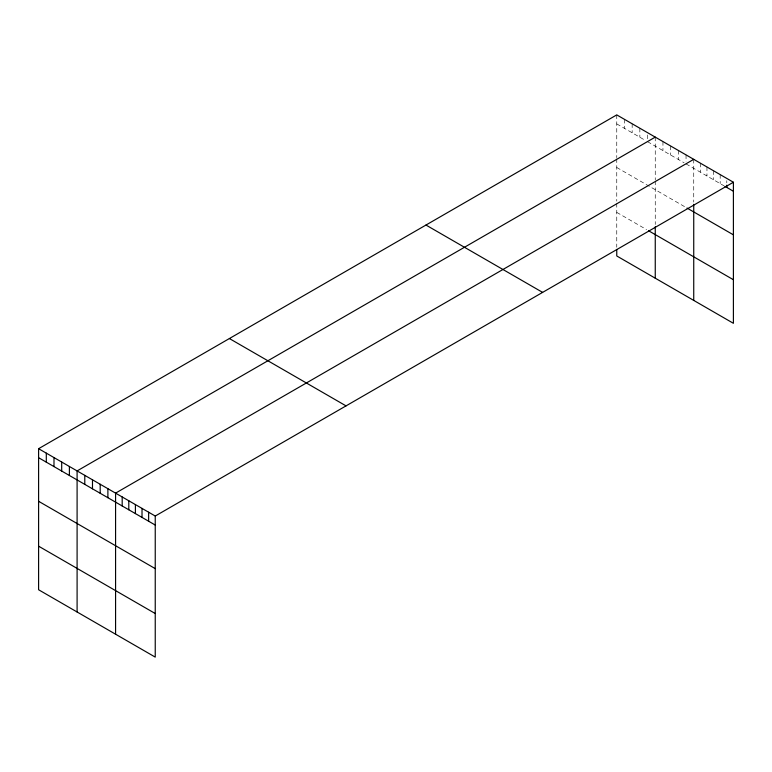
<?xml version="1.0" encoding="UTF-8"?>
<svg xmlns="http://www.w3.org/2000/svg" width="772" height="772" viewBox="0 0 772 772"><rect width="100%" height="100%" fill="white"/><g stroke="black" fill="none" stroke-linecap="round" stroke-linejoin="round"><path stroke-width="0.58" stroke-dasharray="3.86 2.9" d="M616.76 123.906L645.633 140.572M647.554 141.691L684.117 162.795M686.047 163.905L723.962 185.801M616.76 167.485L686.047 207.485M616.76 212.387L646.589 229.612M726.79 180.677L726.79 182.925M720.179 174.607L720.179 183.62M713.569 170.786L713.569 179.799M706.959 166.974L706.959 175.987M700.349 163.153L700.349 172.166M693.738 159.341L693.738 202.129M686.047 154.892L686.047 161.657M678.347 150.453L678.347 159.466M670.646 146.005L670.646 155.018M662.955 141.565L662.955 150.579M655.254 137.117L655.254 179.905M655.254 180.995L655.254 224.507M647.554 134.926L647.554 139.433M639.853 128.229L639.853 137.242M632.162 123.781L632.162 132.794M624.461 119.342L624.461 128.355M616.76 114.893L616.76 157.681M616.76 158.771L616.76 201.164M616.76 203.403L616.76 247.252"/><path stroke-width="1.16" d="M38.6 448.696L155.24 516.034L155.24 657.107L38.6 589.76L38.6 448.696L616.76 114.893L733.4 182.24L733.4 323.304L616.76 255.966L616.76 249.424M655.254 137.117L77.094 470.92L77.094 611.984M693.738 159.341L115.578 493.134L115.578 634.208M155.24 516.034L733.4 182.24M724.898 186.341L733.4 191.253M687.003 208.044L733.4 234.833M648.519 230.722L733.4 279.725M425.97 225.048L542.61 292.385M229.39 338.541L346.03 405.879M38.6 457.709L155.24 525.047M38.6 501.289L155.24 568.626M38.6 546.18L155.24 613.528M726.79 185.184L726.79 187.432M693.738 204.31L693.738 300.414M655.254 226.756L655.254 278.19M148.629 512.222L148.629 521.235M142.019 508.401L142.019 517.414M135.409 504.589L135.409 513.602M128.799 500.767L128.799 509.781M122.188 496.956L122.188 505.969M107.887 488.695L107.887 497.708M100.186 484.247L100.186 493.26M92.486 479.808L92.486 488.821M84.785 475.359L84.785 484.372M69.393 466.471L69.393 475.484M61.692 462.032L61.692 471.045M53.992 457.584L53.992 466.597M46.301 453.135L46.301 462.148"/></g></svg>
